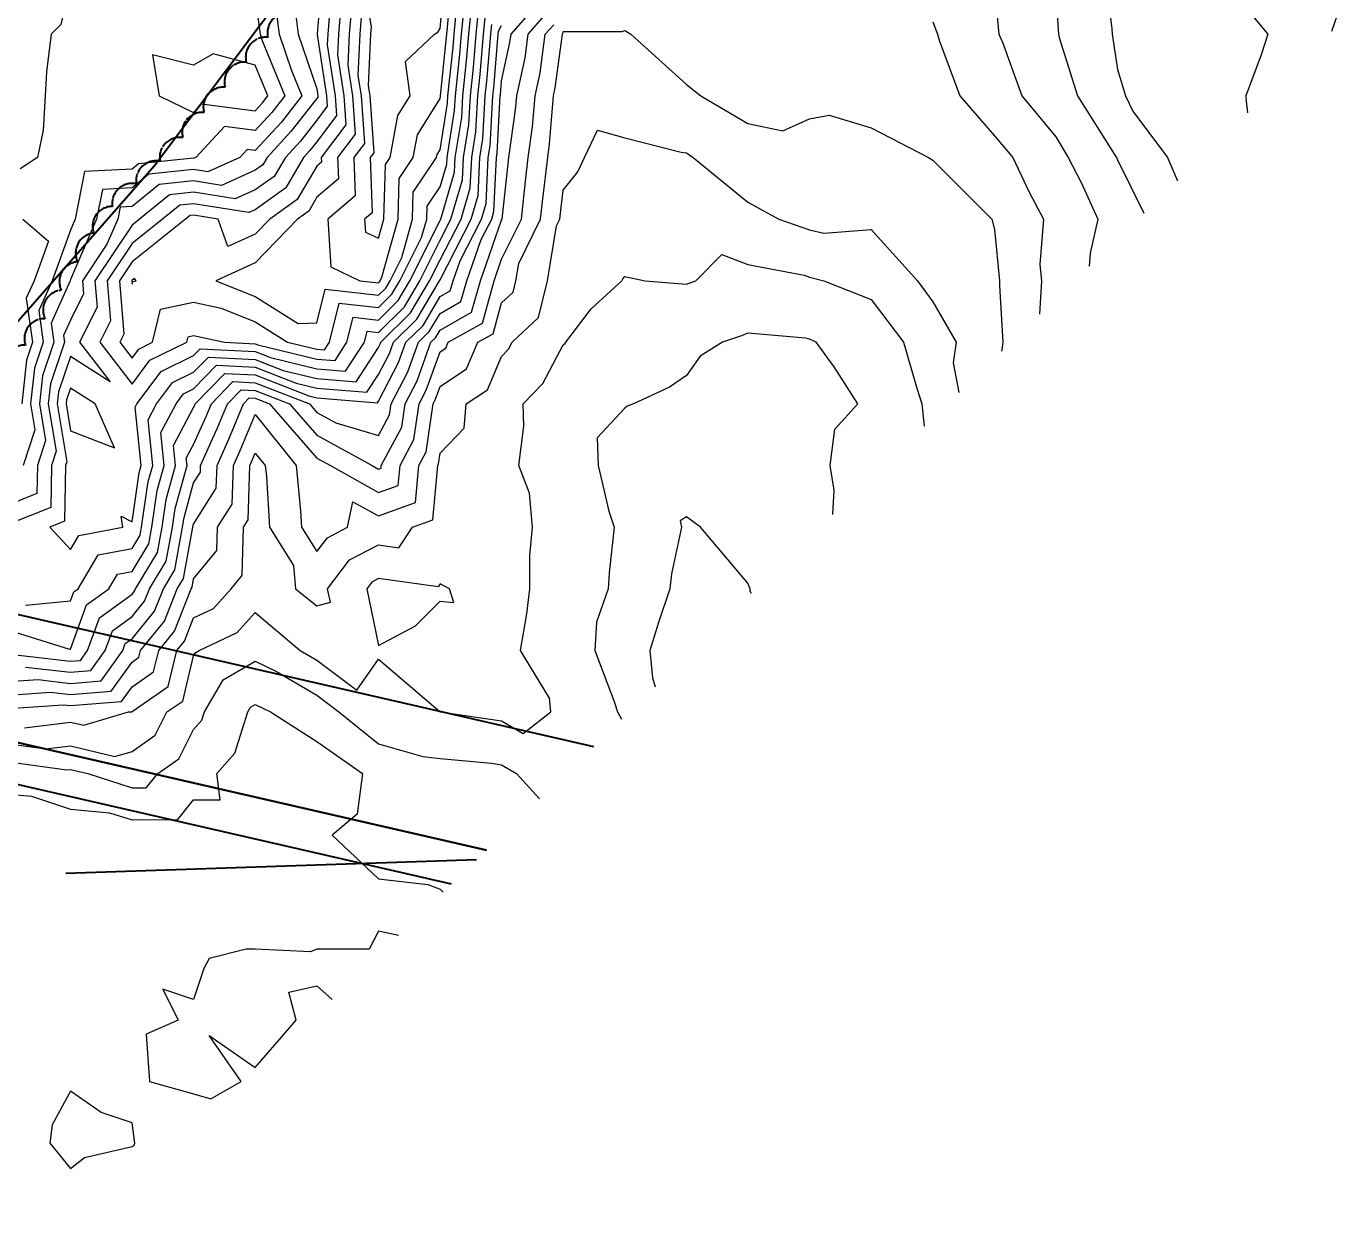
# Model space of a CAD drawing. Extents: x 634962 to 644935, y 5969185 to 5972988.
# Drawn here: x 644694.1 to 644854.7, y 5971494.1 to 5971638.5 of the extents above; entities that cross this region are included whole.
import ezdxf

# ---------------------------------------------------------------- set-up
doc = ezdxf.new("R2010")
doc.units = 0
doc.header["$LTSCALE"] = 5
doc.header["$PDSIZE"] = 0.5
doc.linetypes.add('0', pattern=[1, 1, 0])
doc.linetypes.add('foc-QUARTERLINE', pattern=[33, 25, -3, 2, -3])
doc.layers.get('Defpoints').update_dxf_attribs({"color": 9})
for name, color, linetype in [('C-RW', 13, 'Continuous'), ('L-QSEC', 8, 'foc-QUARTERLINE'), ('T-BUSH', 110, '0'), ('T-CREEK', 160, 'Continuous')]:
    doc.layers.add(name, color=color, linetype=linetype)
doc.layers.add('C-RW-T', color=13, linetype='Continuous', lineweight=9)
doc.layers.add('C-TOPO-MAJR', color=7, linetype='Continuous', lineweight=15, true_color=0xd3aa5f)
doc.layers.add('C-TOPO-MINR', color=7, linetype='Continuous', lineweight=13, true_color=0xe9d5af)
doc.styles.add('4.5', font='ARIALN.TTF', dxfattribs={"height": 4.5})
doc.styles.add('foc-LtypeFont', font='ARIALN.TTF', dxfattribs={"height": 7.35})
doc.linetypes.add('foc-TOPO-flowdirection-NOLINE', pattern='A,0,[">",foc-LtypeFont,S=0.3,R=0,X=0,Y=-0.945],-20,[">",foc-LtypeFont,S=0.3,R=0,X=0,Y=-0.945],0', length=20)
doc.dimstyles.new('Compass 2 500', dxfattribs={"dimscale": 2.5, "dimtxt": 4.5, "dimasz": 2, "dimexe": 0.2, "dimexo": 0.0625, "dimgap": 0.5, "dimtad": 0, "dimtih": 1, "dimtoh": 1, "dimzin": 0, "dimdsep": 46, "dimtxsty": '4.5', "dimcen": 0.1, "dimse1": 1, "dimse2": 1, "dimclrd": 256, "dimclrt": 256, "dimaunit": 1, "dimadec": 4, "dimazin": 0, "dimtfac": 0.06, "dimtofl": 0, "dimtmove": 0, "dimatfit": 1, "dimfxl": 0.2, "dimtolj": 1, "dimtzin": 0, "dimlwd": -1, "dimarcsym": 0})

# ---------------------------------------------------------------- blocks, each defined once
blk = doc.blocks.new('*D463')
at = {"layer": 'C-RW-T', "transparency": 16777216}
for p, q in [((644646.74, 5971567.06), (644647.85, 5971571.93)), ((644643.38, 5971552.44), (644641.29, 5971543.34)), ((644641.29, 5971543.34), (644636.29, 5971543.34))]:
    blk.add_line(p, q, dxfattribs=at)
for points in [[(644645.92, 5971567.25), (644647.55, 5971566.87), (644645.62, 5971562.19)], [(644642.57, 5971552.63), (644644.19, 5971552.25), (644644.5, 5971557.31)]]:
    blk.add_solid(points, dxfattribs=at)
at = {"layer": 'Defpoints', "color": 0, "transparency": 16777216}
for p in [(644645.62, 5971562.19), (644697.83, 5971550.2), (644696.72, 5971545.33)]:
    blk.add_point(p, dxfattribs=at)
at = {"layer": 'C-RW-T', "transparency": 16777216, "insert": (644618.73, 5971543.34), "char_height": 4.5, "attachment_point": 5, "style": '4.5', "bg_fill": 3, "box_fill_scale": 1.1, "bg_fill_color": 256, "bg_fill_true_color": 13158600, "bg_fill_transparency": 0}
blk.add_mtext('\\A1;ATCO\\P5.00 P/L R/W\\PPlan 982 0516', dxfattribs=at)

msp = doc.modelspace()

# ---------------------------------------------------------------- linework, layer by layer
at = {"layer": 'C-RW', "flags": 128}
for points in [[(644750.083, 5971538.238), (644417.554, 5971614.515), (644399.1, 5971634.372), (644763.129, 5971550.874)], [(644745.808, 5971534.098), (644488.195, 5971593.197), (644461.071, 5971567.686), (644450.862, 5971578.671), (644474.979, 5971601.352), (644750.087, 5971538.242)]]:
    msp.add_lwpolyline(points, dxfattribs=at)
at = {"layer": 'C-TOPO-MAJR', "lineweight": 15, "flags": 128}
for points, elevation in [([(644734.913, 5971645.035), (644736.031, 5971638.437), (644735.957, 5971637.537), (644735.686, 5971631.284), (644735.878, 5971630.039), (644736.365, 5971623.107), (644735.938, 5971622.541), (644736.16, 5971615.814), (644735.252, 5971615.043), (644735.347, 5971613.459), (644736.931, 5971612.7), (644737.585, 5971615.043), (644737.778, 5971621.694), (644738.346, 5971622.541), (644739.311, 5971627.659), (644740.776, 5971630.039), (644740.239, 5971634.229), (644743.747, 5971637.537), (644744.161, 5971637.805), (644744.429, 5971638.241), (644745.021, 5971644.443)], 689.823), ([(644730.033, 5971644.436), (644729.465, 5971637.537), (644729.464, 5971637.506), (644730.617, 5971630.039), (644730.706, 5971628.766), (644729.433, 5971627.079), (644727.435, 5971624.539), (644725.6, 5971622.541), (644724.247, 5971620.229), (644721.935, 5971618.582), (644719.49, 5971617.487), (644714.437, 5971618.306), (644711.488, 5971617.992), (644707.85, 5971615.043), (644706.939, 5971614.316), (644702.402, 5971607.545), (644702.677, 5971604.308), (644700.547, 5971600.047), (644704.261, 5971595.226), (644699.44, 5971598.317), (644697.985, 5971594.005), (644697.822, 5971592.549), (644698.988, 5971585.503), (644698.841, 5971585.051), (644698.724, 5971578.269), (644696.941, 5971577.553), (644699.44, 5971574.841), (644700.444, 5971576.549), (644705.813, 5971577.553), (644705.614, 5971578.877), (644706.939, 5971578.196), (644707.811, 5971584.178), (644708.055, 5971585.051), (644707.327, 5971592.16), (644707.533, 5971592.549), (644710.483, 5971596.502), (644714.437, 5971598.426), (644715.234, 5971599.25), (644721.935, 5971598.912), (644723.799, 5971598.182), (644729.433, 5971596.829), (644732.94, 5971596.539), (644735.229, 5971600.047), (644735.568, 5971601.41), (644736.931, 5971601.253), (644740.093, 5971604.383), (644741.96, 5971607.545), (644744.429, 5971612.464), (644745.761, 5971615.043), (644747.16, 5971619.81), (644747.288, 5971622.541), (644747.929, 5971626.539), (644748.121, 5971630.039), (644748.487, 5971633.479), (644748.838, 5971637.537), (644749.108, 5971640.357)], 691.823), ([(644811.912, 5971643.161), (644812.461, 5971637.537), (644812.89, 5971636.559), (644815.244, 5971630.039), (644819.41, 5971625.04), (644820.88, 5971622.541), (644822.533, 5971619.418), (644824.522, 5971615.043), (644823.575, 5971610.878), (644823.449, 5971609.296)], 693.822), ([(644691.942, 5971558.746), (644695.5, 5971558.999), (644699.44, 5971558.537), (644703.158, 5971558.839), (644705.814, 5971562.557), (644706.114, 5971563.381), (644706.939, 5971563.975), (644709.671, 5971567.323), (644710.751, 5971570.055), (644712.14, 5971572.352), (644713.093, 5971577.553), (644713.264, 5971578.725), (644714.437, 5971582.926), (644715.259, 5971584.229), (644715.286, 5971585.051), (644717.339, 5971589.646), (644718.553, 5971592.549), (644720.216, 5971594.268), (644721.935, 5971594.181), (644726.107, 5971592.549), (644729.433, 5971588.731), (644736.168, 5971585.051), (644736.931, 5971584.622), (644737.245, 5971584.736), (644737.274, 5971585.051), (644739.766, 5971589.714), (644740.169, 5971592.549), (644741.631, 5971595.347), (644743.325, 5971600.047), (644743.88, 5971600.596), (644744.429, 5971601.526), (644748.276, 5971603.698), (644749.344, 5971607.545), (644751.927, 5971614.924), (644751.986, 5971615.043), (644752.719, 5971621.749), (644752.813, 5971622.541), (644753.634, 5971628.333), (644753.774, 5971630.039), (644754.779, 5971634.685), (644755.155, 5971637.537), (644757.156, 5971639.806)], 693.822), ([(644792.261, 5971579.089), (644792.417, 5971582.051), (644791.917, 5971585.051), (644792.472, 5971589.494), (644795.307, 5971592.549), (644792.417, 5971597.048), (644790.207, 5971600.047), (644789.417, 5971600.432), (644788.933, 5971600.531), (644781.919, 5971601.149), (644781.122, 5971600.844), (644778.796, 5971600.047), (644776.115, 5971598.354), (644774.421, 5971596.009), (644772.376, 5971594.594), (644767.995, 5971592.549), (644767.212, 5971592.26), (644766.923, 5971592.013), (644763.562, 5971588.412), (644763.674, 5971585.051), (644764.967, 5971579.509), (644765.638, 5971577.553), (644765.001, 5971571.977), (644764.897, 5971570.055), (644763.474, 5971566.005), (644763.254, 5971562.557), (644765.631, 5971556.351), (644766.051, 5971555.058), (644766.529, 5971554.166)], 695.822), ([(644691.942, 5971548.994), (644698.992, 5971548.009), (644699.44, 5971548.065), (644701.54, 5971547.56), (644706.939, 5971545.808), (644708.669, 5971545.83), (644710.077, 5971547.56), (644712.634, 5971549.363), (644714.437, 5971552.917), (644715.436, 5971554.059), (644715.752, 5971555.058), (644718.019, 5971558.974), (644721.935, 5971561.241), (644724.52, 5971559.971), (644729.433, 5971557.094), (644732.121, 5971555.058), (644736.931, 5971551.196), (644742.355, 5971549.634), (644744.429, 5971549.4), (644750.677, 5971548.81), (644751.927, 5971548.632), (644753.745, 5971547.56), (644756.537, 5971544.489)], 695.822)]:
    msp.add_lwpolyline(points, dxfattribs=dict(at, elevation=elevation))
at = {"layer": 'C-TOPO-MINR', "lineweight": 13, "flags": 128}
for points, elevation in [([(644691.942, 5971663.781), (644699.025, 5971660.032), (644699.44, 5971658.962), (644701.239, 5971652.533), (644701.314, 5971650.66), (644699.834, 5971645.035), (644700.377, 5971644.099), (644699.44, 5971643.788), (644698.269, 5971638.709), (644697.097, 5971637.537), (644696.526, 5971632.954), (644696.354, 5971630.039), (644696.109, 5971625.873), (644695.441, 5971622.541), (644693.323, 5971621.16)], 693.422), ([(644825.377, 5971645.035), (644826.21, 5971638.235), (644826.255, 5971637.537), (644826.908, 5971633.25), (644827.885, 5971630.039), (644828.781, 5971628.166), (644833, 5971622.541), (644834.186, 5971619.695)], 693.022), ([(644731.232, 5971643.236), (644730.764, 5971637.537), (644730.708, 5971636.262), (644731.669, 5971630.039), (644731.838, 5971627.634), (644729.433, 5971624.449), (644728.593, 5971623.381), (644727.822, 5971622.541), (644725.649, 5971618.827), (644721.935, 5971616.183), (644721.147, 5971615.83), (644714.437, 5971616.918), (644712.742, 5971616.737), (644710.653, 5971615.043), (644706.939, 5971612.077), (644703.902, 5971607.545), (644704.316, 5971602.669), (644703.005, 5971600.047), (644706.939, 5971594.942), (644709.12, 5971597.866), (644713.604, 5971600.047), (644713.763, 5971600.721), (644714.437, 5971600.857), (644718.186, 5971600.047), (644721.935, 5971599.858), (644722.245, 5971599.736), (644729.433, 5971598.01), (644731.653, 5971597.826), (644733.102, 5971600.047), (644733.863, 5971603.114), (644736.931, 5971602.76), (644739.336, 5971605.14), (644740.755, 5971607.545), (644744.429, 5971614.863), (644744.522, 5971615.043), (644746.202, 5971620.768), (644746.285, 5971622.541), (644747.065, 5971627.403), (644747.209, 5971630.039), (644747.663, 5971634.303), (644747.943, 5971637.537), (644748.29, 5971641.174)], 691.423), ([(644734.831, 5971639.637), (644734.659, 5971637.537), (644734.442, 5971632.528), (644734.826, 5971630.039), (644735.233, 5971624.239), (644733.951, 5971622.541), (644734.106, 5971617.868), (644730.776, 5971615.043), (644731.122, 5971609.235), (644734.649, 5971607.545), (644736.931, 5971607.281), (644737.063, 5971607.413), (644737.142, 5971607.545), (644737.354, 5971607.968), (644739.329, 5971615.043), (644739.473, 5971619.999), (644741.175, 5971622.541), (644741.692, 5971625.278), (644744.429, 5971629.727), (644744.472, 5971629.996), (644744.474, 5971630.039), (644745.191, 5971636.775), (644745.257, 5971637.537), (644745.839, 5971643.626)], 690.223), ([(644724.144, 5971642.826), (644724.841, 5971637.537), (644726.345, 5971633.127), (644727.623, 5971630.039), (644725.119, 5971626.855), (644721.935, 5971623.388), (644720.963, 5971623.513), (644720.06, 5971622.541), (644716.176, 5971620.801), (644714.437, 5971621.083), (644708.978, 5971620.502), (644706.939, 5971618.849), (644703.324, 5971618.657), (644702.608, 5971615.043), (644699.44, 5971607.695), (644699.386, 5971607.545), (644697.093, 5971602.395), (644697.428, 5971600.047), (644696.043, 5971595.946), (644695.664, 5971592.549), (644696.402, 5971588.089), (644695.413, 5971585.051), (644695.354, 5971581.639), (644691.942, 5971580.268)], 692.622), ([(644721.935, 5971641.948), (644722.516, 5971637.537), (644722.817, 5971636.655), (644725.555, 5971630.039), (644723.961, 5971628.013), (644721.935, 5971625.807), (644718.186, 5971626.29), (644714.704, 5971622.541), (644714.519, 5971622.458), (644714.437, 5971622.472), (644707.723, 5971621.757), (644706.939, 5971621.121), (644701.167, 5971620.815), (644700.022, 5971615.043), (644699.44, 5971613.694), (644697.196, 5971607.545), (644695.578, 5971603.91), (644696.13, 5971600.047), (644695.073, 5971596.917), (644694.586, 5971592.549), (644695.11, 5971589.382), (644693.699, 5971585.051)], 693.022), ([(644732.432, 5971642.036), (644732.062, 5971637.537), (644731.953, 5971635.017), (644732.721, 5971630.039), (644732.97, 5971626.502), (644729.979, 5971622.541), (644729.998, 5971621.976), (644729.433, 5971621.497), (644727.05, 5971617.426), (644723.704, 5971615.043), (644721.935, 5971613.212), (644718.585, 5971611.693), (644717.436, 5971615.043), (644714.437, 5971615.529), (644713.997, 5971615.482), (644713.456, 5971615.043), (644706.939, 5971609.839), (644705.401, 5971607.545), (644705.955, 5971601.03), (644705.464, 5971600.047), (644706.939, 5971598.133), (644707.756, 5971599.229), (644709.438, 5971600.047), (644710.393, 5971604.091), (644714.437, 5971604.911), (644717.798, 5971604.184), (644721.935, 5971602.521), (644725.868, 5971600.047), (644729.433, 5971599.191), (644730.366, 5971599.114), (644730.975, 5971600.047), (644732.159, 5971604.818), (644736.931, 5971604.267), (644738.578, 5971605.898), (644739.551, 5971607.545), (644742.192, 5971612.806), (644742.816, 5971615.043), (644742.861, 5971616.611), (644744.429, 5971618.951), (644745.243, 5971621.727), (644745.282, 5971622.541), (644746.201, 5971628.267), (644746.298, 5971630.039), (644746.839, 5971635.127), (644747.048, 5971637.537), (644747.473, 5971641.991)], 691.023), ([(644733.632, 5971640.836), (644733.36, 5971637.537), (644733.197, 5971633.773), (644733.774, 5971630.039), (644734.101, 5971625.371), (644731.965, 5971622.541), (644732.052, 5971619.922), (644729.433, 5971617.701), (644728.452, 5971616.024), (644727.074, 5971615.043), (644721.935, 5971609.725), (644717.128, 5971607.545), (644721.935, 5971605.613), (644727.142, 5971602.338), (644729.433, 5971602.403), (644730.455, 5971606.523), (644736.931, 5971605.774), (644737.821, 5971606.655), (644738.346, 5971607.545), (644739.773, 5971610.387), (644741.072, 5971615.043), (644741.167, 5971618.305), (644744.005, 5971622.541), (644744.072, 5971622.898), (644744.429, 5971623.478), (644745.336, 5971629.132), (644745.386, 5971630.039), (644746.015, 5971635.951), (644746.152, 5971637.537), (644746.656, 5971642.809)], 690.623), ([(644819.41, 5971642.54), (644819.736, 5971637.537), (644819.794, 5971637.153), (644822.04, 5971630.039), (644826.552, 5971622.897), (644826.761, 5971622.541), (644826.908, 5971622.264), (644830.108, 5971615.745)], 693.422), ([(644854.67, 5971642.806), (644852.932, 5971637.852)], 692.223), ([(644726.822, 5971640.148), (644727.166, 5971637.537), (644729.433, 5971630.892), (644729.564, 5971630.039), (644729.574, 5971629.898), (644729.433, 5971629.71), (644726.277, 5971625.697), (644723.379, 5971622.541), (644722.846, 5971621.63), (644721.935, 5971620.982), (644717.833, 5971619.144), (644714.437, 5971619.695), (644710.233, 5971619.247), (644706.939, 5971616.577), (644705.482, 5971616.5), (644705.193, 5971615.043), (644703.871, 5971611.976), (644700.902, 5971607.545), (644701.038, 5971605.947), (644699.44, 5971602.751), (644698.607, 5971600.88), (644698.726, 5971600.047), (644697.014, 5971594.975), (644696.743, 5971592.549), (644697.695, 5971586.796), (644697.127, 5971585.051), (644697.039, 5971579.954), (644691.942, 5971577.907)], 692.223), ([(644693.97, 5971560.529), (644699.44, 5971559.888), (644701.909, 5971560.088), (644703.671, 5971562.557), (644704.544, 5971564.951), (644706.939, 5971566.677), (644708.456, 5971568.537), (644709.057, 5971570.055), (644711.084, 5971573.408), (644711.843, 5971577.553), (644712.174, 5971579.816), (644713.634, 5971585.051), (644713.543, 5971585.944), (644714.437, 5971587.625), (644715.957, 5971591.028), (644716.593, 5971592.549), (644719.219, 5971595.264), (644721.935, 5971595.127), (644728.526, 5971592.549), (644729.433, 5971591.508), (644731.728, 5971590.254), (644736.931, 5971588.693), (644738.274, 5971591.206), (644738.465, 5971592.549), (644740.512, 5971596.466), (644741.803, 5971600.047), (644743.122, 5971601.353), (644744.429, 5971603.566), (644746.972, 5971605.002), (644747.678, 5971607.545), (644749.428, 5971612.544), (644750.719, 5971615.043), (644750.993, 5971615.977), (644751.3, 5971622.541), (644751.387, 5971623.081), (644751.767, 5971630.039), (644751.783, 5971630.183), (644751.927, 5971631.849), (644752.939, 5971636.525), (644753.072, 5971637.537), (644756.05, 5971640.913)], 693.422), ([(644841.904, 5971641.465), (644845.202, 5971637.537), (644844.403, 5971635.038), (644842.529, 5971630.039), (644842.556, 5971629.387), (644842.721, 5971627.961)], 692.622), ([(644691.942, 5971565.025), (644699.307, 5971562.69), (644699.44, 5971562.704), (644701.403, 5971568.092), (644704.127, 5971570.055), (644705.167, 5971571.826), (644706.939, 5971572.157), (644708.971, 5971575.52), (644709.344, 5971577.553), (644709.992, 5971581.997), (644710.844, 5971585.051), (644710.435, 5971589.052), (644712.294, 5971592.549), (644713.21, 5971593.776), (644714.437, 5971594.373), (644717.227, 5971597.257), (644721.935, 5971597.019), (644726.907, 5971595.074), (644729.433, 5971594.468), (644735.515, 5971593.965), (644736.931, 5971596.135), (644738.274, 5971598.704), (644738.758, 5971600.047), (644741.608, 5971602.868), (644744.369, 5971607.545), (644744.429, 5971607.665), (644748.24, 5971615.043), (644749.076, 5971617.894), (644749.294, 5971622.541), (644749.658, 5971624.81), (644749.944, 5971630.039), (644750.135, 5971631.831), (644750.629, 5971637.537), (644750.742, 5971638.722)], 692.622), ([(644691.942, 5971557.107), (644697.03, 5971557.469), (644699.44, 5971557.186), (644704.408, 5971557.589), (644706.939, 5971561.132), (644707.781, 5971561.714), (644707.986, 5971562.557), (644710.885, 5971566.108), (644712.446, 5971570.055), (644713.196, 5971571.296), (644714.343, 5971577.553), (644714.355, 5971577.634), (644714.437, 5971577.928), (644717.194, 5971582.294), (644717.286, 5971585.051), (644718.721, 5971588.264), (644720.513, 5971592.549), (644721.212, 5971593.271), (644721.935, 5971593.235), (644723.688, 5971592.549), (644729.433, 5971585.954), (644731.085, 5971585.051), (644736.931, 5971581.766), (644739.343, 5971582.639), (644739.564, 5971585.051), (644741.258, 5971588.222), (644741.873, 5971592.549), (644742.75, 5971594.228), (644744.429, 5971598.885), (644745.128, 5971599.348), (644745.423, 5971600.047), (644749.58, 5971602.394), (644751.011, 5971607.545), (644751.927, 5971610.163), (644754.329, 5971615.043), (644754.831, 5971619.637), (644755.174, 5971622.541), (644755.702, 5971626.264), (644756.012, 5971630.039), (644756.619, 5971632.845), (644757.238, 5971637.537), (644758.263, 5971638.699)], 694.222), ([(644692.44, 5971562.059), (644699.44, 5971561.239), (644700.659, 5971561.338), (644701.529, 5971562.557), (644702.974, 5971566.522), (644706.939, 5971569.379), (644707.242, 5971569.751), (644707.362, 5971570.055), (644710.027, 5971574.464), (644710.594, 5971577.553), (644711.083, 5971580.906), (644712.239, 5971585.051), (644711.989, 5971587.498), (644714.437, 5971592.101), (644714.575, 5971592.411), (644714.633, 5971592.549), (644718.223, 5971596.261), (644721.935, 5971596.073), (644728.461, 5971593.52), (644729.433, 5971593.287), (644736.802, 5971592.678), (644736.931, 5971592.875), (644739.393, 5971597.585), (644740.28, 5971600.047), (644742.365, 5971602.111), (644744.429, 5971605.607), (644745.668, 5971606.306), (644746.012, 5971607.545), (644746.864, 5971609.98), (644749.479, 5971615.043), (644750.035, 5971616.936), (644750.297, 5971622.541), (644750.522, 5971623.946), (644750.856, 5971630.039), (644750.959, 5971631.007), (644751.524, 5971637.537), (644751.559, 5971637.905), (644751.927, 5971638.6)], 693.022), ([(644693.951, 5971568.046), (644699.44, 5971568.584), (644699.833, 5971569.662), (644700.378, 5971570.055), (644702.806, 5971574.187), (644706.939, 5971574.96), (644707.915, 5971576.576), (644708.094, 5971577.553), (644708.902, 5971583.088), (644709.449, 5971585.051), (644708.881, 5971590.606), (644709.914, 5971592.549), (644711.846, 5971595.139), (644714.437, 5971596.399), (644716.23, 5971598.253), (644721.935, 5971597.966), (644725.353, 5971596.628), (644729.433, 5971595.648), (644734.228, 5971595.252), (644736.931, 5971599.395), (644737.155, 5971599.823), (644737.235, 5971600.047), (644740.85, 5971603.626), (644743.164, 5971607.545), (644744.429, 5971610.064), (644747.001, 5971615.043), (644748.118, 5971618.852), (644748.291, 5971622.541), (644748.794, 5971625.674), (644749.033, 5971630.039), (644749.311, 5971632.655), (644749.733, 5971637.537), (644749.925, 5971639.54)], 692.223), ([(644804.414, 5971639.037), (644804.976, 5971637.537), (644805.246, 5971636.704), (644807.727, 5971630.039), (644811.912, 5971625.176), (644814.179, 5971622.541), (644816.15, 5971618.303), (644817.879, 5971615.043), (644817.429, 5971609.526), (644817.63, 5971607.545), (644817.423, 5971603.459)], 694.222), ([(644691.942, 5971555.468), (644698.56, 5971555.938), (644699.44, 5971555.835), (644705.658, 5971556.339), (644706.939, 5971558.133), (644709.556, 5971559.939), (644710.191, 5971562.557), (644712.099, 5971564.894), (644714.14, 5971570.055), (644714.252, 5971570.239), (644714.437, 5971571.247), (644717.268, 5971574.722), (644717.357, 5971577.553), (644719.129, 5971580.358), (644719.285, 5971585.051), (644720.103, 5971586.882), (644721.935, 5971591.26), (644726.902, 5971585.051), (644727.454, 5971579.531), (644727.582, 5971577.553), (644729.433, 5971574.585), (644730.716, 5971576.269), (644733.182, 5971577.553), (644733.834, 5971580.65), (644736.931, 5971578.909), (644741.44, 5971580.541), (644741.853, 5971585.051), (644742.75, 5971586.729), (644743.577, 5971592.549), (644743.869, 5971593.108), (644744.429, 5971594.661), (644747.67, 5971596.806), (644749.036, 5971600.047), (644750.884, 5971601.09), (644751.927, 5971604.846), (644753.318, 5971606.154), (644753.657, 5971607.545), (644754.003, 5971609.621), (644756.672, 5971615.043), (644756.943, 5971617.525), (644757.536, 5971622.541), (644757.77, 5971624.196), (644758.25, 5971630.039), (644758.459, 5971631.005), (644759.321, 5971637.537), (644759.37, 5971637.593), (644759.425, 5971637.871), (644766.59, 5971637.871), (644766.923, 5971637.979), (644767.673, 5971637.537), (644774.421, 5971631.403), (644776.186, 5971630.039), (644781.919, 5971626.678), (644786.157, 5971625.801), (644789.417, 5971627.228), (644791.786, 5971627.671), (644796.915, 5971626.151), (644803.877, 5971622.541), (644804.414, 5971622.215), (644811.585, 5971615.043), (644811.912, 5971613.791), (644812.547, 5971607.545), (644812.516, 5971606.941), (644812.934, 5971600.047), (644812.8, 5971599.159), (644812.78, 5971598.962)], 694.622), ([(644693.865, 5971553.136), (644699.44, 5971553.833), (644701.054, 5971553.445), (644706.521, 5971555.058), (644706.907, 5971555.09), (644706.939, 5971555.134), (644711.331, 5971558.164), (644712.397, 5971562.557), (644713.313, 5971563.68), (644714.437, 5971566.52), (644716.839, 5971567.652), (644719.019, 5971570.055), (644720.328, 5971571.661), (644720.514, 5971577.553), (644721.064, 5971578.423), (644721.285, 5971585.051), (644721.485, 5971585.5), (644721.935, 5971586.574), (644723.153, 5971585.051), (644723.289, 5971583.697), (644723.687, 5971577.553), (644726.589, 5971572.898), (644726.855, 5971570.055), (644729.433, 5971567.993), (644731.082, 5971568.405), (644730.742, 5971570.055), (644733.418, 5971573.567), (644736.931, 5971575.396), (644739.43, 5971575.053), (644741.075, 5971577.553), (644743.538, 5971578.444), (644744.143, 5971585.051), (644744.242, 5971585.237), (644744.429, 5971586.55), (644747.369, 5971589.609), (644747.62, 5971592.549), (644750.211, 5971594.264), (644751.927, 5971598.333), (644752.76, 5971599.214), (644753.203, 5971600.047), (644756.41, 5971603.062), (644757.502, 5971607.545), (644758.617, 5971614.235), (644759.015, 5971615.043), (644759.055, 5971615.413), (644759.425, 5971618.543), (644761.189, 5971620.777), (644762.033, 5971622.541), (644763.615, 5971625.849), (644766.923, 5971624.934), (644773.779, 5971623.184), (644774.421, 5971623.118), (644775.254, 5971622.541), (644781.919, 5971617.088), (644785.668, 5971615.043), (644789.417, 5971613.745), (644791.148, 5971613.313), (644796.915, 5971613.794), (644802.539, 5971607.545), (644804.414, 5971604.959), (644807.263, 5971600.047), (644806.913, 5971597.547), (644807.585, 5971593.931)], 695.022), ([(644693.629, 5971615.043), (644696.769, 5971612.371), (644695.007, 5971607.545), (644694.063, 5971605.424), (644694.831, 5971600.047), (644694.102, 5971597.887), (644693.507, 5971592.549)], 693.422), ([(644691.942, 5971551.199), (644696.428, 5971550.573), (644699.44, 5971550.949), (644704.85, 5971549.649), (644706.939, 5971550.265), (644709.75, 5971552.247), (644711.176, 5971555.058), (644713.105, 5971556.39), (644714.437, 5971561.875), (644714.686, 5971562.307), (644715.118, 5971562.557), (644719.751, 5971564.741), (644721.935, 5971567.147), (644727.421, 5971562.557), (644729.433, 5971561.378), (644734.285, 5971557.704), (644736.931, 5971561.487), (644744.426, 5971555.058), (644744.429, 5971555.058), (644744.429, 5971555.058), (644751.927, 5971553.988), (644754.535, 5971552.451), (644757.925, 5971555.058), (644757.759, 5971556.725), (644754.208, 5971562.557), (644754.982, 5971567), (644755.364, 5971570.055), (644755.364, 5971574.116), (644755.676, 5971577.553), (644755.301, 5971581.677), (644754.036, 5971585.051), (644754.635, 5971589.841), (644754.562, 5971592.549), (644756.926, 5971595.048), (644759.425, 5971599.748), (644759.612, 5971599.86), (644759.724, 5971600.047), (644762.833, 5971604.137), (644766.567, 5971607.545), (644766.703, 5971607.765), (644766.923, 5971608.044), (644769.421, 5971607.545), (644774.421, 5971607.117), (644774.74, 5971607.226), (644775.574, 5971607.545), (644778.747, 5971610.718), (644781.919, 5971609.509), (644788.756, 5971608.207), (644789.417, 5971607.978), (644791.148, 5971607.545), (644796.915, 5971605.273), (644800.835, 5971600.047), (644802.479, 5971594.483), (644803.081, 5971592.549), (644803.38, 5971589.858)], 695.422), ([(644782.337, 5971569.478), (644782.196, 5971569.778), (644782.186, 5971570.055), (644781.919, 5971570.735), (644776.151, 5971577.553), (644774.421, 5971578.802), (644773.672, 5971578.302), (644773.813, 5971577.553), (644772.588, 5971571.888), (644772.41, 5971570.055), (644771.013, 5971565.965), (644769.958, 5971562.557), (644770.278, 5971559.202), (644770.622, 5971558.131)], 696.221), ([(644691.942, 5971545.061), (644694.705, 5971544.798), (644699.44, 5971543.22), (644704.199, 5971542.802), (644706.939, 5971541.913), (644712.514, 5971541.985), (644714.437, 5971544.347), (644717.65, 5971544.347), (644717.248, 5971547.56), (644719.435, 5971550.06), (644721.014, 5971555.058), (644721.352, 5971555.641), (644721.935, 5971555.979), (644723.809, 5971555.058), (644729.433, 5971551.48), (644734.996, 5971547.56), (644734.361, 5971542.633), (644731.308, 5971540.062), (644736.931, 5971534.77), (644742.929, 5971534.064), (644744.429, 5971533.501), (644744.821, 5971533.142)], 696.221), ([(644739.365, 5971527.858), (644736.931, 5971528.399), (644735.82, 5971526.177), (644729.433, 5971526.177), (644728.643, 5971525.856), (644721.935, 5971526.19), (644720.81, 5971526.19), (644716.311, 5971525.066), (644715.685, 5971523.818), (644714.437, 5971520.066), (644710.685, 5971521.319), (644712.564, 5971517.568), (644708.668, 5971515.838), (644709.081, 5971510.07), (644714.437, 5971508.57), (644716.52, 5971507.987), (644720.205, 5971510.07), (644716.309, 5971515.695), (644721.935, 5971511.8), (644724.613, 5971514.89), (644726.933, 5971517.568), (644726.023, 5971520.978), (644729.433, 5971521.733), (644731.315, 5971520.061)], 696.221)]:
    msp.add_lwpolyline(points, dxfattribs=dict(at, elevation=elevation))
for points, elevation in [([(644722.803, 5971629.171), (644723.486, 5971630.039), (644721.935, 5971633.788), (644716.822, 5971635.152), (644714.437, 5971633.788), (644709.437, 5971635.039), (644710.238, 5971630.039), (644714.437, 5971628.021), (644715.408, 5971629.067), (644721.935, 5971628.225), (644722.803, 5971629.171)], 693.422), ([(644736.931, 5971630.039), (644736.931, 5971630.039), (644736.931, 5971630.041), (644736.931, 5971630.039), (644736.931, 5971630.038), (644736.931, 5971630.039)], 689.423), ([(644707.023, 5971607.461), (644707.439, 5971607.545), (644707.217, 5971607.823), (644706.939, 5971607.601), (644706.901, 5971607.545), (644706.939, 5971607.103), (644707.023, 5971607.461)], 690.623), ([(644702.439, 5971592.549), (644699.44, 5971594.471), (644698.955, 5971593.034), (644698.901, 5971592.549), (644699.44, 5971589.289), (644704.796, 5971587.193), (644702.439, 5971592.549)], 691.423), ([(644745.582, 5971570.055), (644744.429, 5971570.654), (644744.191, 5971570.293), (644736.931, 5971571.287), (644736.12, 5971570.865), (644735.503, 5971570.055), (644736.931, 5971563.132), (644741.43, 5971565.556), (644744.429, 5971568.555), (644746.095, 5971568.388), (644745.582, 5971570.055)], 695.422), ([(644707.18, 5971502.33), (644707.295, 5971502.572), (644706.939, 5971505.071), (644703.188, 5971506.322), (644699.44, 5971508.918), (644697.211, 5971504.802), (644696.941, 5971502.572), (644699.44, 5971499.517), (644701.159, 5971500.853), (644706.939, 5971502.188), (644707.18, 5971502.33)], 696.221)]:
    msp.add_lwpolyline(points, close=True, dxfattribs=dict(at, elevation=elevation))
at = {"layer": 'L-QSEC', "ltscale": 0.4}
msp.add_line((644748.868, 5971537.061), (644497.538, 5971528.693), dxfattribs=at)
at = {"layer": 'T-BUSH', "flags": 128}
msp.add_lwpolyline([(644772.13, 5971778.562, 0.5205671), (644768.915, 5971780.554, 0.5205671), (644766.833, 5971777.14, 0.5205671), (644765.373, 5971773.457, 0.5205671), (644764.316, 5971769.6, 0.5205671), (644763.259, 5971765.743, 0.5205671), (644762.202, 5971761.887, 0.5205671), (644761.145, 5971758.03, 0.5205671), (644760.121, 5971754.169, 0.5205671), (644760.131, 5971750.17, 0.5205671), (644759.811, 5971746.216, 0.5205671), (644758.72, 5971742.369, 0.5205671), (644757.629, 5971738.522, 0.5205671), (644756.538, 5971734.675, 0.5205671), (644755.447, 5971730.827, 0.5205671), (644754.694, 5971726.935, 0.5205671), (644754.207, 5971723.012, 0.5205671), (644753.042, 5971719.187, 0.5205671), (644751.876, 5971715.361, 0.5205671), (644750.71, 5971711.536, 0.5205671), (644749.545, 5971707.711, 0.5205671), (644748.441, 5971703.868, 0.5205671), (644747.43, 5971699.999, 0.5205671), (644746.42, 5971696.13, 0.5205671), (644745.41, 5971692.26, 0.5205671), (644744.399, 5971688.391, 0.5205671), (644743.248, 5971684.562, 0.5205671), (644742.081, 5971680.737, 0.5205671), (644740.915, 5971676.912, 0.5205671), (644739.748, 5971673.087, 0.5205671), (644738.581, 5971669.262, 0.5205671), (644737.421, 5971665.435, 0.5205671), (644736.264, 5971661.607, 0.5205671), (644735.106, 5971657.779, 0.5205671), (644733.772, 5971654.018, 0.5205671), (644732.118, 5971650.377, 0.5205671), (644730.464, 5971646.736, 0.5205671), (644728.81, 5971643.095, 0.5205671), (644726.168, 5971640.107, 0.5205671), (644723.468, 5971637.158, 0.5205671), (644720.836, 5971634.147, 0.5205671), (644718.264, 5971631.086, 0.5205671), (644715.691, 5971628.024, 0.5205671), (644713.118, 5971624.963, 0.5205671), (644710.35, 5971622.086, 0.5205671), (644707.445, 5971619.338, 0.5205671), (644704.54, 5971616.59, 0.5205671), (644702.282, 5971613.333, 0.5205671), (644700.3, 5971609.86, 0.5205671), (644698.318, 5971606.387, 0.5205671), (644696.336, 5971602.913, 0.5205671), (644693.953, 5971599.706, 0.5205671), (644691.525, 5971596.528, 0.5205671), (644688.943, 5971593.547, 0.5205671), (644685.278, 5971591.947, 0.5205671), (644681.613, 5971590.348, 0.5205671), (644677.989, 5971588.661, 0.5205671), (644674.416, 5971586.865, 0.5205671), (644670.843, 5971585.069, 0.5205671), (644667.27, 5971583.272, 0.5205671), (644663.697, 5971581.476, 0.5205671), (644660.249, 5971579.471, 0.5205671), (644656.967, 5971577.185, 0.5205671), (644654.102, 5971574.52, 0.5205671), (644652.123, 5971571.045, 0.5205671), (644650.144, 5971567.57, 0.5205671), (644653.28, 5971565.681, 0.5205671), (644656.879, 5971563.937, 0.5205671), (644659.975, 5971562.436, 0.5205671)], format="xyb", dxfattribs=at)
at = {"layer": 'T-CREEK', "ltscale": 0.4, "flags": 128}
msp.add_lwpolyline([(644469.925, 5971266.895), (644470.965, 5971270.893), (644471.829, 5971289.262), (644468.526, 5971329.262), (644456.469, 5971380.37), (644481.863, 5971396.213), (644551.556, 5971429.982), (644601.192, 5971441.555), (644615.321, 5971448.043), (644627.582, 5971456.425), (644635.805, 5971468.583), (644663.003, 5971563.214), (644670.162, 5971576.584), (644709.658, 5971621.547), (644744.328, 5971667.689), (644757.61, 5971694.924), (644786.327, 5971785.972), (644810.838, 5971844.003), (644816.127, 5971852.903)], dxfattribs=at)
at = {"layer": 'T-CREEK', "linetype": 'foc-TOPO-flowdirection-NOLINE', "ltscale": 0.4, "flags": 128}
msp.add_lwpolyline([(644469.925, 5971266.895), (644470.965, 5971270.893), (644471.829, 5971289.262), (644468.526, 5971329.262), (644456.469, 5971380.37), (644481.863, 5971396.213), (644551.556, 5971429.982), (644601.192, 5971441.555), (644615.321, 5971448.043), (644627.582, 5971456.425), (644635.805, 5971468.583), (644663.003, 5971563.214), (644670.162, 5971576.584), (644709.658, 5971621.547), (644744.328, 5971667.689), (644757.61, 5971694.924), (644786.327, 5971785.972), (644810.838, 5971844.003), (644816.127, 5971852.903)], dxfattribs=at)

# ---------------------------------------------------------------- next in the draw order: dimensions: what is measured, and where the dimension line sits
at = {"layer": 'C-RW-T'}
dim = msp.add_linear_dim(base=(644645.617, 5971562.187), p1=(644696.715, 5971545.329), p2=(644697.834, 5971550.202), angle=77.07314, text='ATCO\\P5.00 P/L R/W\\PPlan 982 0516', dimstyle='Compass 2 500', override={"dimtfill": 1}, dxfattribs=at)
dim.commit()
dim.dimension.update_dxf_attribs({"geometry": '*D463', "text_midpoint": (644618.735, 5971543.337), "dimtype": 161})

doc.saveas('drawing.dxf')
